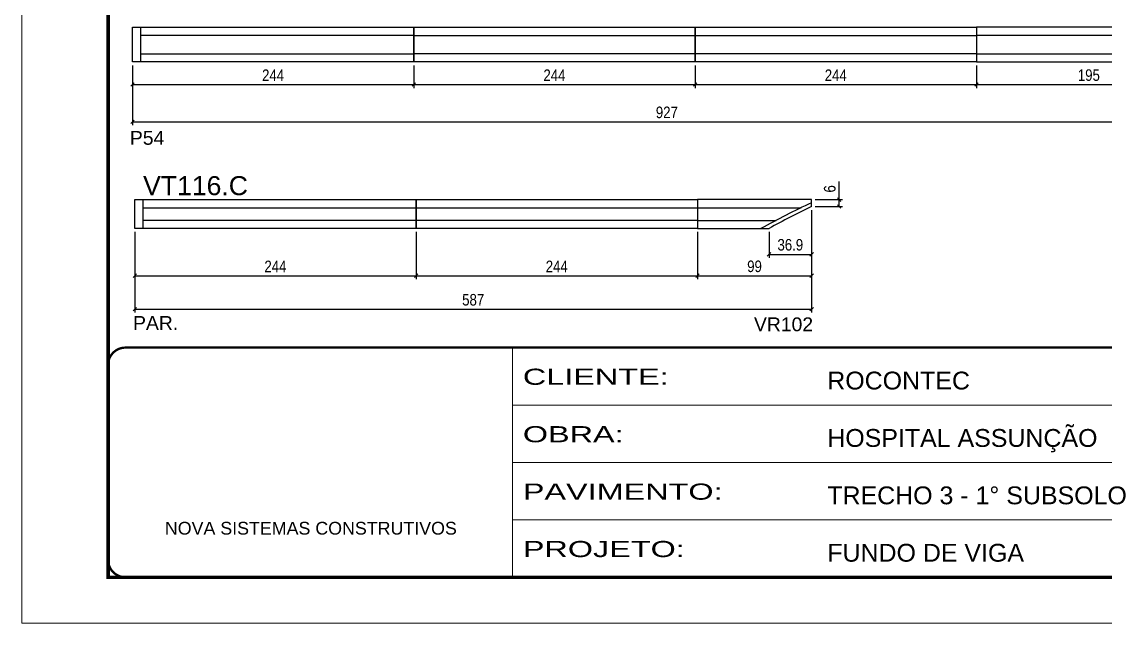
# Model space of a CAD drawing. Extents: x 2815 to 9069, y 548 to 5044.
# Drawn here: x 2815 to 3755, y 1696 to 2218 of the extents above; entities that cross this region are included whole.
import ezdxf

# ---------------------------------------------------------------- set-up
doc = ezdxf.new("R2010")
doc.units = 0
doc.linetypes.add('CONTINUO', pattern=[0])
doc.linetypes.add('DASHED', pattern=[0.75, 0.5, -0.25])
for name, color, linetype in [('5', 5, 'Continuous'), ('COTA', 241, 'Continuous'), ('Cotas', 1, 'Continuous'), ('NOMENCLATURA', 7, 'Continuous'), ('Painéis', 200, 'Continuous'), ('SARR_2.2x7', 40, 'Continuous')]:
    doc.layers.add(name, color=color, linetype=linetype)
for name, color, linetype, lineweight in [('Folhas', 255, 'Continuous', 9), ('Romaneio', 3, 'Continuous', 13), ('SARRAFO DE PRESSAO', 251, 'DASHED', 9)]:
    doc.layers.add(name, color=color, linetype=linetype, lineweight=lineweight)
doc.styles.add('ARIAL', font='arial.ttf')
doc.styles.add('COTA TECNICA', font='techl___.ttf', dxfattribs={"height": 10})
doc.styles.add('COTA TECNICA-50', font='techl___.ttf', dxfattribs={"height": 10})
doc.styles.get("Standard").update_dxf_attribs({"font": 'arial.ttf'})
doc.styles.add('Tecnologia', font='')
doc.styles.get('Tecnologia').set_extended_font_data('Forgotten Futurist')
doc.dimstyles.new('COTA PAINEL-50', dxfattribs={"dimtxt": 10, "dimasz": 3, "dimexe": 3, "dimexo": 3, "dimgap": 3, "dimtad": 1, "dimdec": 1, "dimzin": 12, "dimdsep": 46, "dimtxsty": 'COTA TECNICA-50', "dimblk1": 'OBLIQUE', "dimblk2": 'OBLIQUE', "dimsah": 1, "dimcen": 0.9, "dimclrd": 4, "dimclre": 4, "dimclrt": 240, "dimadec": 1, "dimazin": 3, "dimtfac": 1, "dimtdec": 1, "dimtmove": 0, "dimatfit": 3, "dimfxl": 1, "dimtolj": 1, "dimtzin": 12, "dimarcsym": 0})
doc.dimstyles.new('PAINEL', dxfattribs={"dimtxt": 10, "dimasz": 3, "dimexe": 3, "dimexo": 3, "dimgap": 3, "dimtad": 1, "dimdec": 1, "dimzin": 12, "dimdsep": 46, "dimtxsty": 'COTA TECNICA', "dimblk1": 'OBLIQUE', "dimblk2": 'OBLIQUE', "dimsah": 1, "dimcen": 0.9, "dimclrd": 4, "dimclre": 4, "dimclrt": 240, "dimadec": 1, "dimazin": 3, "dimtfac": 1, "dimtdec": 1, "dimtmove": 0, "dimatfit": 3, "dimfxl": 1, "dimtolj": 1, "dimtzin": 12, "dimarcsym": 0})

# ---------------------------------------------------------------- blocks, each defined once
blk = doc.blocks.new('9999999999')
at = {"color": 30, "linetype": 'CONTINUO'}
for p, q in [((98564.56, 34230.21), (98564.56, 34429.45)), ((98564.56, 34379.64), (99583.98, 34379.64)), ((98564.56, 34329.83), (99487.98, 34329.83)), ((98564.56, 34280.02), (99487.98, 34280.02))]:
    blk.add_line(p, q, dxfattribs=at)
at = {"color": 30, "linetype": 'CONTINUO', "const_width": 2}
blk.add_lwpolyline([(99583.98, 34230.21), (99583.98, 34414.45, 0.414214), (99568.98, 34429.45), (98228.98, 34429.45, 0.414214), (98213.98, 34414.45), (98213.98, 34245.21, 0.414214), (98228.98, 34230.21), (99583.98, 34230.21)], format="xyb", dxfattribs=at)
at = {"layer": 'Folhas'}
blk.add_lwpolyline([(98138.98, 34190.21), (99623.98, 34190.21), (99623.98, 35240.21), (98138.98, 35240.21)], close=True, dxfattribs=at)
at = {"layer": 'Folhas', "color": 30, "const_width": 3}
blk.add_lwpolyline([(98213.98, 34230.21), (99583.98, 34230.21), (99583.98, 35200.21), (98213.98, 35200.21)], close=True, dxfattribs=at)
at = {"color": 7, "linetype": 'Continuous', "ltscale": 5, "style": 'ARIAL'}
for s, height, p in [('ROCONTEC', 15.483, (98837.68, 34393.13)), ('HOSPITAL ASSUNÇÃO', 15.4829, (98837.68, 34343.32)), ('TRECHO 3 - 1° SUBSOLO', 15.4829, (98837.68, 34293.51)), ('NOVA SISTEMAS CONSTRUTIVOS', 11.0592, (98263.19, 34267.21)), ('FUNDO DE VIGA', 15.4829, (98837.68, 34243.7))]:
    blk.add_text(s, height=height, dxfattribs=at).set_placement(p)
at = {"layer": 'Folhas', "color": 7, "style": 'Tecnologia', "width": 1.5}
for s, p in [('CLIENTE:', (98573.65, 34397.17)), ('OBRA:', (98573.65, 34347.31)), ('PAVIMENTO:', (98573.65, 34297.5)), ('PROJETO:', (98573.65, 34247.69))]:
    blk.add_text(s, height=14, dxfattribs=at).set_placement(p)
blk = doc.blocks.new('_Oblique')
at = {"color": 0, "linetype": 'ByBlock', "lineweight": -2}
blk.add_line((-0.5, -0.5), (0.5, 0.5), dxfattribs=at)
blk = doc.blocks.new('*D490')
at = {"layer": 'COTA', "color": 4, "linetype": 'ByBlock', "lineweight": -2, "transparency": 16777216}
for p, q in [((2911.56, 2180.52), (2911.56, 2160.84)), ((3155.56, 2180.52), (3155.56, 2160.84)), ((2911.56, 2163.84), (3155.56, 2163.84))]:
    blk.add_line(p, q, dxfattribs=at)
at = {"layer": 'Defpoints', "color": 0, "linetype": 'ByBlock', "transparency": 16777216}
for p in [(2911.56, 2183.52), (3155.56, 2183.52), (3155.56, 2163.84)]:
    blk.add_point(p, dxfattribs=at)
at = {"layer": 'COTA', "color": 4, "linetype": 'ByBlock', "lineweight": -2, "transparency": 16777216, "xscale": 3, "yscale": 3, "zscale": 3, "rotation": 180}
blk.add_blockref('_Oblique', (2911.56, 2163.84), dxfattribs=at)
at = {"layer": 'COTA', "color": 4, "linetype": 'ByBlock', "lineweight": -2, "transparency": 16777216, "xscale": 3, "yscale": 3, "zscale": 3}
blk.add_blockref('_Oblique', (3155.56, 2163.84), dxfattribs=at)
at = {"layer": 'COTA', "color": 240, "linetype": 'ByBlock', "transparency": 16777216, "insert": (3033.56, 2171.92), "char_height": 10, "attachment_point": 5, "style": 'COTA TECNICA-50'}
blk.add_mtext('\\A1;244', dxfattribs=at)
blk = doc.blocks.new('*D491')
at = {"layer": 'COTA', "color": 4, "linetype": 'ByBlock', "lineweight": -2, "transparency": 16777216}
for p, q in [((3155.56, 2180.52), (3155.56, 2160.84)), ((3399.56, 2180.52), (3399.56, 2160.84)), ((3155.56, 2163.84), (3399.56, 2163.84))]:
    blk.add_line(p, q, dxfattribs=at)
at = {"layer": 'Defpoints', "color": 0, "linetype": 'ByBlock', "transparency": 16777216}
for p in [(3155.56, 2183.52), (3399.56, 2183.52), (3399.56, 2163.84)]:
    blk.add_point(p, dxfattribs=at)
at = {"layer": 'COTA', "color": 4, "linetype": 'ByBlock', "lineweight": -2, "transparency": 16777216, "xscale": 3, "yscale": 3, "zscale": 3, "rotation": 180}
blk.add_blockref('_Oblique', (3155.56, 2163.84), dxfattribs=at)
at = {"layer": 'COTA', "color": 4, "linetype": 'ByBlock', "lineweight": -2, "transparency": 16777216, "xscale": 3, "yscale": 3, "zscale": 3}
blk.add_blockref('_Oblique', (3399.56, 2163.84), dxfattribs=at)
at = {"layer": 'COTA', "color": 240, "linetype": 'ByBlock', "transparency": 16777216, "insert": (3277.56, 2171.92), "char_height": 10, "attachment_point": 5, "style": 'COTA TECNICA-50'}
blk.add_mtext('\\A1;244', dxfattribs=at)
blk = doc.blocks.new('*D144')
at = {"layer": 'COTA', "color": 4, "linetype": 'ByBlock', "lineweight": -2, "transparency": 16777216}
for p, q in [((3643.56, 2180.52), (3643.56, 2160.84)), ((3838.56, 2180.52), (3838.56, 2160.84)), ((3643.56, 2163.84), (3838.56, 2163.84))]:
    blk.add_line(p, q, dxfattribs=at)
at = {"layer": 'Defpoints', "color": 0, "linetype": 'ByBlock', "transparency": 16777216}
for p in [(3643.56, 2183.52), (3838.56, 2183.52), (3838.56, 2163.84)]:
    blk.add_point(p, dxfattribs=at)
at = {"layer": 'COTA', "color": 4, "linetype": 'ByBlock', "lineweight": -2, "transparency": 16777216, "xscale": 3, "yscale": 3, "zscale": 3, "rotation": 180}
blk.add_blockref('_Oblique', (3643.56, 2163.84), dxfattribs=at)
at = {"layer": 'COTA', "color": 4, "linetype": 'ByBlock', "lineweight": -2, "transparency": 16777216, "xscale": 3, "yscale": 3, "zscale": 3}
blk.add_blockref('_Oblique', (3838.56, 2163.84), dxfattribs=at)
at = {"layer": 'COTA', "color": 240, "linetype": 'ByBlock', "transparency": 16777216, "insert": (3741.06, 2171.98), "char_height": 10, "attachment_point": 5, "style": 'COTA TECNICA-50'}
blk.add_mtext('\\A1;195', dxfattribs=at)
blk = doc.blocks.new('*D493')
at = {"layer": 'Defpoints', "color": 0, "linetype": 'ByBlock', "transparency": 16777216}
for p in [(2911.56, 2183.52), (3838.56, 2183.52), (3838.56, 2131.53)]:
    blk.add_point(p, dxfattribs=at)
at = {"layer": 'Romaneio', "color": 4, "linetype": 'ByBlock', "lineweight": -2, "transparency": 16777216}
for p, q in [((2911.56, 2180.52), (2911.56, 2128.53)), ((3838.56, 2180.52), (3838.56, 2128.53)), ((2911.56, 2131.53), (3838.56, 2131.53))]:
    blk.add_line(p, q, dxfattribs=at)
at = {"layer": 'Romaneio', "color": 4, "linetype": 'ByBlock', "lineweight": -2, "transparency": 16777216, "xscale": 3, "yscale": 3, "zscale": 3, "rotation": 180}
blk.add_blockref('_Oblique', (2911.56, 2131.53), dxfattribs=at)
at = {"layer": 'Romaneio', "color": 4, "linetype": 'ByBlock', "lineweight": -2, "transparency": 16777216, "xscale": 3, "yscale": 3, "zscale": 3}
blk.add_blockref('_Oblique', (3838.56, 2131.53), dxfattribs=at)
at = {"layer": 'Romaneio', "color": 240, "linetype": 'ByBlock', "transparency": 16777216, "insert": (3375.06, 2139.63), "char_height": 10, "attachment_point": 5, "style": 'COTA TECNICA-50'}
blk.add_mtext('\\A1;927', dxfattribs=at)
blk = doc.blocks.new('*D107')
at = {"layer": 'COTA', "color": 4, "linetype": 'ByBlock', "lineweight": -2, "transparency": 16777216}
for p, q in [((3399.56, 2180.52), (3399.56, 2160.84)), ((3643.56, 2180.52), (3643.56, 2160.84)), ((3399.56, 2163.84), (3643.56, 2163.84))]:
    blk.add_line(p, q, dxfattribs=at)
at = {"layer": 'Defpoints', "color": 0, "linetype": 'ByBlock', "transparency": 16777216}
for p in [(3399.56, 2183.52), (3643.56, 2183.52), (3643.56, 2163.84)]:
    blk.add_point(p, dxfattribs=at)
at = {"layer": 'COTA', "color": 4, "linetype": 'ByBlock', "lineweight": -2, "transparency": 16777216, "xscale": 3, "yscale": 3, "zscale": 3, "rotation": 180}
blk.add_blockref('_Oblique', (3399.56, 2163.84), dxfattribs=at)
at = {"layer": 'COTA', "color": 4, "linetype": 'ByBlock', "lineweight": -2, "transparency": 16777216, "xscale": 3, "yscale": 3, "zscale": 3}
blk.add_blockref('_Oblique', (3643.56, 2163.84), dxfattribs=at)
at = {"layer": 'COTA', "color": 240, "linetype": 'ByBlock', "transparency": 16777216, "insert": (3521.56, 2171.92), "char_height": 10, "attachment_point": 5, "style": 'COTA TECNICA-50'}
blk.add_mtext('\\A1;244', dxfattribs=at)
blk = doc.blocks.new('*D462')
at = {"layer": 'Cotas', "color": 4, "linetype": 'ByBlock', "lineweight": -2, "transparency": 16777216}
for p, q in [((2913.58, 2036), (2913.58, 1994.98)), ((3157.58, 2036), (3157.58, 1994.98)), ((2913.58, 1997.98), (3157.58, 1997.98))]:
    blk.add_line(p, q, dxfattribs=at)
at = {"layer": 'Defpoints', "color": 0, "linetype": 'ByBlock', "transparency": 16777216}
for p in [(2913.58, 2039), (3157.58, 2039), (3157.58, 1997.98)]:
    blk.add_point(p, dxfattribs=at)
at = {"layer": 'Cotas', "color": 4, "linetype": 'ByBlock', "lineweight": -2, "transparency": 16777216, "xscale": 3, "yscale": 3, "zscale": 3, "rotation": 180}
blk.add_blockref('_Oblique', (2913.58, 1997.98), dxfattribs=at)
at = {"layer": 'Cotas', "color": 4, "linetype": 'ByBlock', "lineweight": -2, "transparency": 16777216, "xscale": 3, "yscale": 3, "zscale": 3}
blk.add_blockref('_Oblique', (3157.58, 1997.98), dxfattribs=at)
at = {"layer": 'Cotas', "color": 240, "linetype": 'ByBlock', "transparency": 16777216, "insert": (3035.58, 2006.05), "char_height": 10, "attachment_point": 5, "style": 'COTA TECNICA-50'}
blk.add_mtext('\\A1;244', dxfattribs=at)
blk = doc.blocks.new('*D463')
at = {"layer": 'Cotas', "color": 4, "linetype": 'ByBlock', "lineweight": -2, "transparency": 16777216}
for p, q in [((3157.58, 2036), (3157.58, 1994.98)), ((3401.58, 2036), (3401.58, 1994.98)), ((3157.58, 1997.98), (3401.58, 1997.98))]:
    blk.add_line(p, q, dxfattribs=at)
at = {"layer": 'Defpoints', "color": 0, "linetype": 'ByBlock', "transparency": 16777216}
for p in [(3157.58, 2039), (3401.58, 2039), (3401.58, 1997.98)]:
    blk.add_point(p, dxfattribs=at)
at = {"layer": 'Cotas', "color": 4, "linetype": 'ByBlock', "lineweight": -2, "transparency": 16777216, "xscale": 3, "yscale": 3, "zscale": 3, "rotation": 180}
blk.add_blockref('_Oblique', (3157.58, 1997.98), dxfattribs=at)
at = {"layer": 'Cotas', "color": 4, "linetype": 'ByBlock', "lineweight": -2, "transparency": 16777216, "xscale": 3, "yscale": 3, "zscale": 3}
blk.add_blockref('_Oblique', (3401.58, 1997.98), dxfattribs=at)
at = {"layer": 'Cotas', "color": 240, "linetype": 'ByBlock', "transparency": 16777216, "insert": (3279.58, 2006.05), "char_height": 10, "attachment_point": 5, "style": 'COTA TECNICA-50'}
blk.add_mtext('\\A1;244', dxfattribs=at)
blk = doc.blocks.new('*D408')
at = {"layer": 'Cotas', "color": 4, "linetype": 'ByBlock', "lineweight": -2, "transparency": 16777216}
for p, q in [((3500.6, 2054.99), (3500.6, 1994.98)), ((3401.58, 2036), (3401.58, 1994.98)), ((3401.58, 1997.98), (3500.6, 1997.98))]:
    blk.add_line(p, q, dxfattribs=at)
at = {"layer": 'Defpoints', "color": 0, "linetype": 'ByBlock', "transparency": 16777216}
for p in [(3500.6, 2057.99), (3401.58, 2039), (3500.6, 1997.98)]:
    blk.add_point(p, dxfattribs=at)
at = {"layer": 'Cotas', "color": 4, "linetype": 'ByBlock', "lineweight": -2, "transparency": 16777216, "xscale": 3, "yscale": 3, "zscale": 3, "rotation": 180}
blk.add_blockref('_Oblique', (3401.58, 1997.98), dxfattribs=at)
at = {"layer": 'Cotas', "color": 4, "linetype": 'ByBlock', "lineweight": -2, "transparency": 16777216, "xscale": 3, "yscale": 3, "zscale": 3}
blk.add_blockref('_Oblique', (3500.6, 1997.98), dxfattribs=at)
at = {"layer": 'Cotas', "color": 240, "linetype": 'ByBlock', "transparency": 16777216, "insert": (3451.09, 2006.07), "char_height": 10, "attachment_point": 5, "style": 'COTA TECNICA-50'}
blk.add_mtext('\\A1;99', dxfattribs=at)
blk = doc.blocks.new('*D409')
at = {"layer": 'Cotas', "color": 4, "linetype": 'ByBlock', "lineweight": -2, "transparency": 16777216}
for p, q in [((3500.6, 2054.99), (3500.6, 2013.51)), ((3463.66, 2036), (3463.66, 2013.51)), ((3463.66, 2016.51), (3500.6, 2016.51))]:
    blk.add_line(p, q, dxfattribs=at)
at = {"layer": 'Defpoints', "color": 0, "linetype": 'ByBlock', "transparency": 16777216}
for p in [(3500.6, 2057.99), (3463.66, 2039), (3500.6, 2016.51)]:
    blk.add_point(p, dxfattribs=at)
at = {"layer": 'Cotas', "color": 4, "linetype": 'ByBlock', "lineweight": -2, "transparency": 16777216, "xscale": 3, "yscale": 3, "zscale": 3, "rotation": 180}
blk.add_blockref('_Oblique', (3463.66, 2016.51), dxfattribs=at)
at = {"layer": 'Cotas', "color": 4, "linetype": 'ByBlock', "lineweight": -2, "transparency": 16777216, "xscale": 3, "yscale": 3, "zscale": 3}
blk.add_blockref('_Oblique', (3500.6, 2016.51), dxfattribs=at)
at = {"layer": 'Cotas', "color": 240, "linetype": 'ByBlock', "transparency": 16777216, "insert": (3482.13, 2024.76), "char_height": 10, "attachment_point": 5, "style": 'COTA TECNICA-50'}
blk.add_mtext('\\A1;36.9', dxfattribs=at)
blk = doc.blocks.new('*D410')
at = {"layer": 'Cotas', "color": 4, "linetype": 'ByBlock', "lineweight": -2, "transparency": 16777216}
for p, q in [((3524.49, 2064), (3524.49, 2079.66)), ((3503.6, 2064), (3527.49, 2064)), ((3524.49, 2057.99), (3524.49, 2064)), ((3503.6, 2057.99), (3527.49, 2057.99))]:
    blk.add_line(p, q, dxfattribs=at)
at = {"layer": 'Defpoints', "color": 0, "linetype": 'ByBlock', "transparency": 16777216}
for p in [(3500.6, 2064), (3524.49, 2064), (3500.6, 2057.99)]:
    blk.add_point(p, dxfattribs=at)
at = {"layer": 'Cotas', "color": 4, "linetype": 'ByBlock', "lineweight": -2, "transparency": 16777216, "xscale": 3, "yscale": 3, "zscale": 3}
for p, rotation in [((3524.49, 2064), 90), ((3524.49, 2057.99), 270)]:
    blk.add_blockref('_Oblique', p, dxfattribs=dict(at, rotation=rotation))
at = {"layer": 'Cotas', "color": 240, "linetype": 'ByBlock', "transparency": 16777216, "insert": (3516.39, 2073.33), "char_height": 10, "attachment_point": 5, "rotation": 90, "style": 'COTA TECNICA-50'}
blk.add_mtext('\\A1;6', dxfattribs=at)
blk = doc.blocks.new('*D584')
at = {"color": 4, "lineweight": -2, "transparency": 16777216}
for p, q in [((3500.6, 2054.99), (3500.6, 1965.92)), ((2913.58, 2036), (2913.58, 1965.92)), ((2913.58, 1968.92), (3500.6, 1968.92))]:
    blk.add_line(p, q, dxfattribs=at)
at = {"layer": 'Defpoints', "color": 0, "transparency": 16777216}
for p in [(3500.6, 2057.99), (2913.58, 2039), (3500.6, 1968.92)]:
    blk.add_point(p, dxfattribs=at)
at = {"color": 4, "lineweight": -2, "transparency": 16777216, "xscale": 3, "yscale": 3, "zscale": 3, "rotation": 180}
blk.add_blockref('_Oblique', (2913.58, 1968.92), dxfattribs=at)
at = {"color": 4, "lineweight": -2, "transparency": 16777216, "xscale": 3, "yscale": 3, "zscale": 3}
blk.add_blockref('_Oblique', (3500.6, 1968.92), dxfattribs=at)
at = {"color": 240, "transparency": 16777216, "insert": (3207.09, 1977.05), "char_height": 10, "attachment_point": 5, "style": 'COTA TECNICA'}
blk.add_mtext('\\A1;587', dxfattribs=at)

msp = doc.modelspace()

# ---------------------------------------------------------------- linework, layer by layer
at = {"layer": 'Painéis', "linetype": 'Continuous'}
for p, q in [((3157.58, 2064), (3157.58, 2039)), ((3500.6, 2064), (3401.58, 2064)), ((3401.58, 2064), (3401.58, 2039)), ((3500.6, 2057.99), (3500.6, 2064)), ((3401.58, 2039), (3463.66, 2039))]:
    msp.add_line(p, q, dxfattribs=at)
for points in [[(2911.56, 2213.52), (3155.56, 2213.52), (3155.56, 2183.52), (2911.56, 2183.52)], [(3155.56, 2213.52), (3399.56, 2213.52), (3399.56, 2183.52), (3155.56, 2183.52)], [(3399.56, 2213.52), (3643.56, 2213.52), (3643.56, 2183.52), (3399.56, 2183.52)], [(3643.56, 2183.52), (3838.56, 2183.52), (3838.56, 2213.52), (3643.56, 2213.52)], [(2913.58, 2064), (3157.58, 2064), (3157.58, 2039), (2913.58, 2039)], [(3157.58, 2064), (3401.58, 2064), (3401.58, 2039), (3157.58, 2039)]]:
    msp.add_lwpolyline(points, close=True, dxfattribs=at)
msp.add_arc((3841.28, 1350.09), 785.61, 115.69971, 118.72929, dxfattribs=at)
at = {"layer": 'SARR_2.2x7', "linetype": 'Continuous'}
for p, q in [((2918.56, 2213.52), (2918.56, 2183.52)), ((3155.56, 2206.52), (2918.56, 2206.52)), ((3155.56, 2206.52), (3643.56, 2206.52)), ((3831.56, 2206.52), (3643.56, 2206.52)), ((2918.56, 2190.52), (3155.56, 2190.52)), ((3643.56, 2190.52), (3155.56, 2190.52)), ((3643.56, 2190.52), (3831.56, 2190.52)), ((2920.58, 2064), (2920.58, 2039)), ((2920.58, 2057), (3157.58, 2057)), ((3157.58, 2057), (3401.58, 2057)), ((3401.58, 2057), (3491.54, 2057)), ((3157.58, 2046), (2920.58, 2046)), ((3401.58, 2046), (3157.58, 2046)), ((3401.58, 2046), (3469.72, 2046))]:
    msp.add_line(p, q, dxfattribs=at)
msp.add_arc((3834.28, 1350.09), 785.61, 115.13448, 118.72929, dxfattribs=at)

# ---------------------------------------------------------------- block references
at = {"layer": 'SARRAFO DE PRESSAO', "color": 6, "linetype": 'ByBlock'}
msp.add_blockref('9999999999', (-95323.49, -32493.85), dxfattribs=at)

# ---------------------------------------------------------------- texts
at = {"layer": '5', "linetype": 'Continuous'}
for s, p in [('P54', (2909.36, 2111.58)), ('PAR.', (2912.12, 1951.01)), ('VR102', (3450.63, 1949.81))]:
    msp.add_text(s, height=12, rotation=359.99996, dxfattribs=at).set_placement(p)
at = {"layer": 'NOMENCLATURA', "linetype": 'Continuous'}
msp.add_text('VT116.C', height=16.5, dxfattribs=at).set_placement((2920.8, 2067.87))

# ---------------------------------------------------------------- dimensions: what is measured, and where the dimension line sits
dim = msp.add_linear_dim(base=(3500.6, 1968.92), p1=(2913.58, 2039), p2=(3500.6, 2057.99), dimstyle='PAINEL')
dim.commit()
dim.dimension.update_dxf_attribs({"geometry": '*D584', "text_midpoint": (3207.09, 1977.05)})
at = {"layer": 'COTA', "linetype": 'ByBlock'}
for p1, p2, picture, middle in [((2911.56, 2183.52), (3155.56, 2183.52), '*D490', (3033.56, 2171.92)), ((3155.56, 2183.52), (3399.56, 2183.52), '*D491', (3277.56, 2171.92)), ((3399.56, 2183.52), (3643.56, 2183.52), '*D107', (3521.56, 2171.92)), ((3643.56, 2183.52), (3838.56, 2183.52), '*D144', (3741.06, 2171.98))]:
    dim = msp.add_aligned_dim(p1=p1, p2=p2, distance=-19.68, dimstyle='COTA PAINEL-50', override={"dimarcsym": 1}, dxfattribs=at)
    dim.commit()
    dim.dimension.update_dxf_attribs({"geometry": picture, "text_midpoint": middle})
at = {"layer": 'Cotas', "linetype": 'ByBlock'}
dim = msp.add_linear_dim(base=(3524.49, 2064), p1=(3500.6, 2057.99), p2=(3500.6, 2064), angle=90, dimstyle='COTA PAINEL-50', override={"dimarcsym": 1}, dxfattribs=at)
dim.commit()
dim.dimension.update_dxf_attribs({"geometry": '*D410', "text_midpoint": (3516.39, 2073.33)})
for base, p1, p2, picture, middle in [((3500.6, 1997.98), (3401.58, 2039), (3500.6, 2057.99), '*D408', (3451.09, 2006.07)), ((3500.6, 2016.51), (3463.66, 2039), (3500.6, 2057.99), '*D409', (3482.13, 2024.76)), ((3157.58, 1997.98), (2913.58, 2039), (3157.58, 2039), '*D462', (3035.58, 2006.05)), ((3401.58, 1997.98), (3157.58, 2039), (3401.58, 2039), '*D463', (3279.58, 2006.05))]:
    dim = msp.add_linear_dim(base=base, p1=p1, p2=p2, dimstyle='COTA PAINEL-50', override={"dimarcsym": 1}, dxfattribs=at)
    dim.commit()
    dim.dimension.update_dxf_attribs({"geometry": picture, "text_midpoint": middle})
at = {"layer": 'Romaneio', "linetype": 'ByBlock'}
dim = msp.add_linear_dim(base=(3838.56, 2131.53), p1=(2911.56, 2183.52), p2=(3838.56, 2183.52), dimstyle='COTA PAINEL-50', override={"dimarcsym": 1}, dxfattribs=at)
dim.commit()
dim.dimension.update_dxf_attribs({"geometry": '*D493', "text_midpoint": (3375.06, 2139.63)})

doc.saveas('drawing.dxf')
